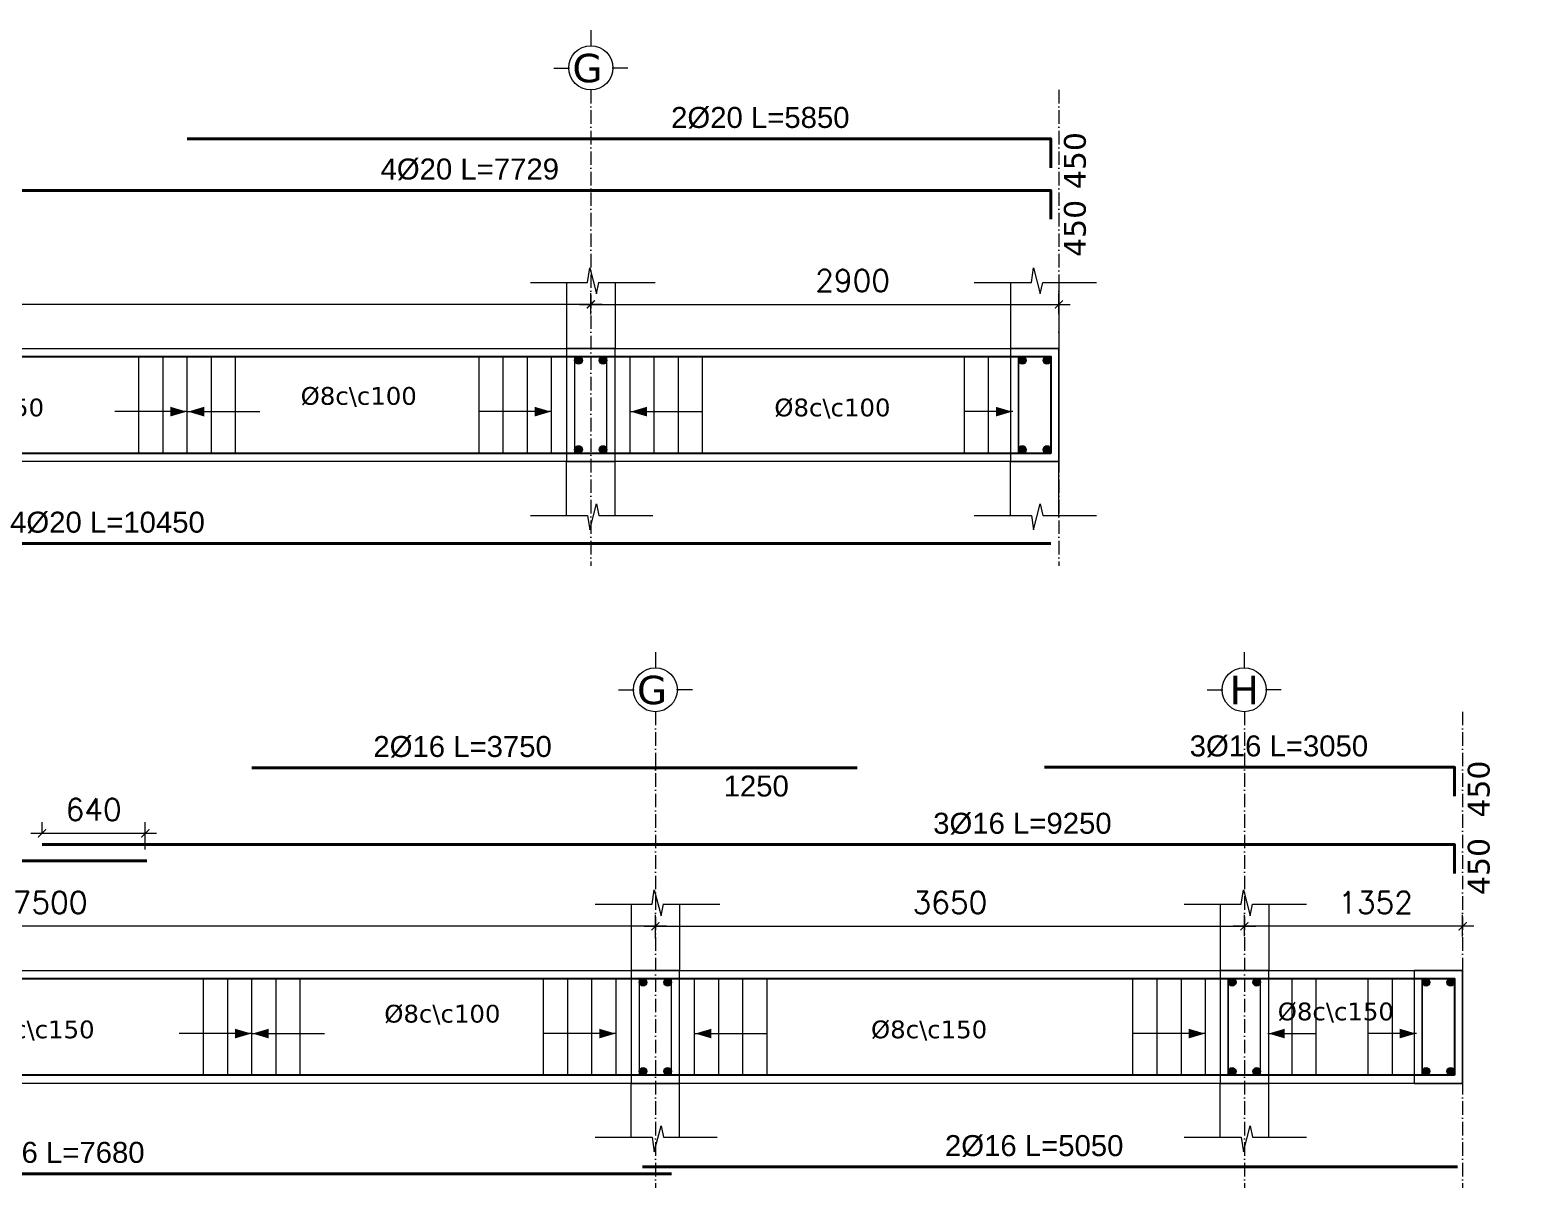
# Model space of a CAD drawing. Header units: inches. Extents: x -17020 to 43805, y -10194 to 123061.
# Drawn here: x 36976 to 37909, y 112328 to 113045 of the extents above; entities that cross this region are included whole.
import ezdxf

# ---------------------------------------------------------------- set-up
doc = ezdxf.new("R2010")
doc.units = ezdxf.units.IN
doc.header["$LTSCALE"] = 0.7
doc.header["$MEASUREMENT"] = 0
doc.linetypes.add('ACAD_ISO10W100', pattern=[18, 12, -3, 0, -3])
doc.layers.get('0').update_dxf_attribs({"lineweight": 13})
doc.layers.get('Defpoints').update_dxf_attribs({"lineweight": 5})
for name, color, linetype, lineweight in [('axis', 254, 'ACAD_ISO10W100', 9), ('BEAM FRAME', 5, 'Continuous', 18), ('COLUMN', 4, 'Continuous', 20), ('elevline', 30, 'Continuous', 20), ('FRAME 070', 5, 'Continuous', 60), ('hatch', 9, 'Continuous', 9), ('renforcment', 141, 'Continuous', 40), ('tex', 3, 'Continuous', 25), ('TEXT', 3, 'Continuous', 25), ('top rein. extension', 50, 'Continuous', 20), ('top renforcment', 7, 'Continuous', 40)]:
    doc.layers.add(name, color=color, linetype=linetype, lineweight=lineweight)
doc.styles.add('100', font='romans.shx', dxfattribs={"height": 13.5})
doc.styles.add('romanc', font='verdana.ttf', dxfattribs={"height": 250})
doc.styles.get("Standard").update_dxf_attribs({"font": 'arial.ttf', "height": 13})
doc.dimstyles.new('100', dxfattribs={"dimtxt": 13.5, "dimasz": 5, "dimexe": 7, "dimexo": 7, "dimgap": 8, "dimtad": 1, "dimdec": 0, "dimlfac": 10, "dimzin": 4, "dimdsep": 46, "dimtxsty": '100', "dimblk": 'ARCHTICK', "dimcen": 0.09, "dimdle": 7, "dimclrd": 1, "dimclre": 8, "dimclrt": 2, "dimadec": 0, "dimazin": 1, "dimtfac": 1, "dimtdec": 0, "dimtix": 1, "dimtofl": 0, "dimtmove": 0, "dimatfit": 3, "dimldrblk": 'ARCHTICK', "dimfxl": 0.18, "dimtolj": 1, "dimtzin": 0, "dimlwd": -1, "dimlwe": -1, "dimarcsym": 0})
doc.dimstyles.get("Standard").update_dxf_attribs({"dimtxt": 13, "dimasz": 5, "dimexe": 0.18, "dimexo": 0.0625, "dimgap": 6, "dimtad": 1, "dimdec": 0, "dimlfac": 10, "dimzin": 0, "dimdsep": 46, "dimtxsty": 'Standard', "dimblk": 'ARCHTICK', "dimcen": 0.09, "dimse1": 1, "dimse2": 1, "dimclrd": 1, "dimclre": 7, "dimclrt": 3, "dimadec": 0, "dimazin": 0, "dimtfac": 1, "dimtdec": 0, "dimtix": 1, "dimtofl": 0, "dimtmove": 0, "dimatfit": 3, "dimldrblk": 'ARCHTICK', "dimfxl": 1, "dimtolj": 1, "dimtzin": 0, "dimarcsym": 0})

# ---------------------------------------------------------------- blocks, each defined once
blk = doc.blocks.new('_ArchTick')
at = {"color": 0, "linetype": 'ByBlock', "lineweight": 0, "const_width": 0.15}
blk.add_lwpolyline([(-0.5, -0.5), (0.5, 0.5)], dxfattribs=at)
blk = doc.blocks.new('*D319')
at = {"color": 8, "transparency": 16777216}
for p, q in [((37323.03, 112868.67), (37323.03, 112882.02)), ((37613.03, 112869.02), (37613.03, 112882.02))]:
    blk.add_line(p, q, dxfattribs=at)
at = {"color": 1, "transparency": 16777216}
blk.add_line((37316.03, 112875.02), (37620.03, 112875.02), dxfattribs=at)
at = {"layer": 'Defpoints', "color": 0, "transparency": 16777216}
for p in [(37613.03, 112875.02), (37323.03, 112861.67), (37613.03, 112862.02, 217.91)]:
    blk.add_point(p, dxfattribs=at)
at = {"color": 1, "transparency": 16777216, "xscale": 5, "yscale": 5, "zscale": 5, "rotation": 180}
blk.add_blockref('_ArchTick', (37323.03, 112875.02), dxfattribs=at)
at = {"color": 1, "transparency": 16777216, "xscale": 5, "yscale": 5, "zscale": 5}
blk.add_blockref('_ArchTick', (37613.03, 112875.02), dxfattribs=at)
at = {"color": 2, "transparency": 16777216, "insert": (37485.24, 112889.77), "char_height": 13.5, "attachment_point": 5, "style": '100'}
blk.add_mtext('\\A1;2900', dxfattribs=at)
blk = doc.blocks.new('*D320')
at = {"layer": 'Defpoints', "color": 0, "transparency": 16777216}
for p in [(36885.1, 112945.59, -157.78), (36885.1, 112945.59), (37658.03, 112945.59, -218.54)]:
    blk.add_point(p, dxfattribs=at)
at = {"layer": 'TEXT', "color": 3, "transparency": 16777216, "insert": (37248.05, 112958.6), "char_height": 13, "attachment_point": 5}
blk.add_mtext('\\A1;4%%C20 L=7729', dxfattribs=at)
blk = doc.blocks.new('*D321')
at = {"color": 8, "transparency": 16777216}
for p, q in [((36573.03, 112866.11), (36573.03, 112882.02)), ((37323.03, 112870.74), (37323.03, 112882.02))]:
    blk.add_line(p, q, dxfattribs=at)
at = {"color": 1, "transparency": 16777216}
blk.add_line((37330.03, 112875.02), (36566.03, 112875.02), dxfattribs=at)
at = {"layer": 'Defpoints', "color": 0, "transparency": 16777216}
for p in [(36573.03, 112875.02), (36573.03, 112859.11), (37323.03, 112863.74)]:
    blk.add_point(p, dxfattribs=at)
at = {"color": 1, "transparency": 16777216, "xscale": 5, "yscale": 5, "zscale": 5, "rotation": 180}
blk.add_blockref('_ArchTick', (36573.03, 112875.02), dxfattribs=at)
at = {"color": 1, "transparency": 16777216, "xscale": 5, "yscale": 5, "zscale": 5}
blk.add_blockref('_ArchTick', (37323.03, 112875.02), dxfattribs=at)
at = {"color": 2, "transparency": 16777216, "insert": (36948.03, 112889.77), "char_height": 13.5, "attachment_point": 5, "style": '100'}
blk.add_mtext('\\A1;7500', dxfattribs=at)
blk = doc.blocks.new('*D322')
at = {"layer": 'Defpoints', "color": 0, "transparency": 16777216}
for p in [(36563.03, 112726.84, -13652.68), (37608.03, 112726.84, -37100.88), (37608.03, 112726.84)]:
    blk.add_point(p, dxfattribs=at)
at = {"layer": 'TEXT', "color": 3, "transparency": 16777216, "insert": (37023.55, 112739.84), "char_height": 13, "attachment_point": 5}
blk.add_mtext('\\A1;4%%C20 L=10450', dxfattribs=at)
blk = doc.blocks.new('*D326')
at = {"layer": 'Defpoints', "color": 0, "transparency": 16777216}
for p in [(37073.03, 112977.56, -157.78), (37073.03, 112977.56), (37658.03, 112977.56, -218.54)]:
    blk.add_point(p, dxfattribs=at)
at = {"layer": 'TEXT', "color": 3, "transparency": 16777216, "insert": (37428.07, 112990.56), "char_height": 13, "attachment_point": 5}
blk.add_mtext('\\A1;2%%C20 L=5850', dxfattribs=at)
blk = doc.blocks.new('*D371')
at = {"layer": 'Defpoints', "color": 0, "transparency": 16777216}
for p in [(36338.03, 112530.33, 24.95), (36338.03, 112530.33), (37048, 112530.33, -167.76)]:
    blk.add_point(p, dxfattribs=at)
at = {"layer": 'TEXT', "color": 3, "transparency": 16777216, "insert": (36631.45, 112543.33), "char_height": 13, "attachment_point": 5}
blk.add_mtext('\\A1;3%%C16 L=7100', dxfattribs=at)
blk = doc.blocks.new('*D372')
at = {"color": 8, "transparency": 16777216}
for p, q in [((37363.03, 112483.4), (37363.03, 112496.75)), ((37728.03, 112483.75), (37728.03, 112496.75))]:
    blk.add_line(p, q, dxfattribs=at)
at = {"color": 1, "transparency": 16777216}
blk.add_line((37356.03, 112489.75), (37735.03, 112489.75), dxfattribs=at)
at = {"layer": 'Defpoints', "color": 0, "transparency": 16777216}
for p in [(37728.03, 112489.75), (37363.03, 112476.4), (37728.03, 112476.75)]:
    blk.add_point(p, dxfattribs=at)
at = {"color": 1, "transparency": 16777216, "xscale": 5, "yscale": 5, "zscale": 5, "rotation": 180}
blk.add_blockref('_ArchTick', (37363.03, 112489.75), dxfattribs=at)
at = {"color": 1, "transparency": 16777216, "xscale": 5, "yscale": 5, "zscale": 5}
blk.add_blockref('_ArchTick', (37728.03, 112489.75), dxfattribs=at)
at = {"color": 2, "transparency": 16777216, "insert": (37545.53, 112504.5), "char_height": 13.5, "attachment_point": 5, "style": '100'}
blk.add_mtext('\\A1;3650', dxfattribs=at)
blk = doc.blocks.new('*D373')
at = {"layer": 'Defpoints', "color": 0, "transparency": 16777216}
for p in [(36983, 112540.33, -157.78), (36983, 112540.33), (37908, 112540.33, -218.54)]:
    blk.add_point(p, dxfattribs=at)
at = {"layer": 'TEXT', "color": 3, "transparency": 16777216, "insert": (37590.45, 112553.33), "char_height": 13, "attachment_point": 5}
blk.add_mtext('\\A1;3%%C16 L=9250', dxfattribs=at)
blk = doc.blocks.new('*D396')
at = {"color": 8, "transparency": 16777216}
for p, q in [((36983, 112547.33), (36983, 112554.33)), ((37047, 112537.33), (37047, 112554.33))]:
    blk.add_line(p, q, dxfattribs=at)
at = {"color": 1, "transparency": 16777216}
blk.add_line((37054, 112547.33), (36976, 112547.33), dxfattribs=at)
at = {"layer": 'Defpoints', "color": 0, "transparency": 16777216}
for p in [(36983, 112547.33), (36983, 112540.33), (37047, 112530.33)]:
    blk.add_point(p, dxfattribs=at)
at = {"color": 1, "transparency": 16777216, "xscale": 5, "yscale": 5, "zscale": 5, "rotation": 180}
blk.add_blockref('_ArchTick', (36983, 112547.33), dxfattribs=at)
at = {"color": 1, "transparency": 16777216, "xscale": 5, "yscale": 5, "zscale": 5}
blk.add_blockref('_ArchTick', (37047, 112547.33), dxfattribs=at)
at = {"color": 2, "transparency": 16777216, "insert": (37015, 112562.08), "char_height": 13.5, "attachment_point": 5, "style": '100'}
blk.add_mtext('\\A1;640', dxfattribs=at)
blk = doc.blocks.new('*D374')
at = {"color": 8, "transparency": 16777216}
for p, q in [((36613.03, 112480.84), (36613.03, 112496.75)), ((37363.03, 112482.18), (37363.03, 112496.75))]:
    blk.add_line(p, q, dxfattribs=at)
at = {"color": 1, "transparency": 16777216}
blk.add_line((37370.03, 112489.75), (36606.03, 112489.75), dxfattribs=at)
at = {"layer": 'Defpoints', "color": 0, "transparency": 16777216}
for p in [(36613.03, 112489.75), (37363.03, 112475.18), (36613.03, 112473.84)]:
    blk.add_point(p, dxfattribs=at)
at = {"color": 1, "transparency": 16777216, "xscale": 5, "yscale": 5, "zscale": 5, "rotation": 180}
blk.add_blockref('_ArchTick', (36613.03, 112489.75), dxfattribs=at)
at = {"color": 1, "transparency": 16777216, "xscale": 5, "yscale": 5, "zscale": 5}
blk.add_blockref('_ArchTick', (37363.03, 112489.75), dxfattribs=at)
at = {"color": 2, "transparency": 16777216, "insert": (36988.03, 112504.5), "char_height": 13.5, "attachment_point": 5, "style": '100'}
blk.add_mtext('\\A1;7500', dxfattribs=at)
blk = doc.blocks.new('*D375')
at = {"color": 8, "transparency": 16777216}
for p, q in [((37728.03, 112483.64), (37728.03, 112496.75)), ((37863.2, 112483.43), (37863.2, 112496.75))]:
    blk.add_line(p, q, dxfattribs=at)
at = {"color": 1, "transparency": 16777216}
blk.add_line((37870.2, 112489.75), (37721.03, 112489.75), dxfattribs=at)
at = {"layer": 'Defpoints', "color": 0, "transparency": 16777216}
for p in [(37728.03, 112489.75), (37728.03, 112476.64), (37863.2, 112476.43)]:
    blk.add_point(p, dxfattribs=at)
at = {"color": 1, "transparency": 16777216, "xscale": 5, "yscale": 5, "zscale": 5, "rotation": 180}
blk.add_blockref('_ArchTick', (37728.03, 112489.75), dxfattribs=at)
at = {"color": 1, "transparency": 16777216, "xscale": 5, "yscale": 5, "zscale": 5}
blk.add_blockref('_ArchTick', (37863.2, 112489.75), dxfattribs=at)
at = {"color": 2, "transparency": 16777216, "insert": (37809.27, 112504.5), "char_height": 13.5, "attachment_point": 5, "style": '100'}
blk.add_mtext('\\A1;1352', dxfattribs=at)
blk = doc.blocks.new('*D376')
at = {"layer": 'Defpoints', "color": 0, "transparency": 16777216}
for p in [(36605.03, 112336.46, -13652.68), (37373.03, 112336.46, -49467.84), (37373.03, 112336.46)]:
    blk.add_point(p, dxfattribs=at)
at = {"layer": 'TEXT', "color": 3, "transparency": 16777216, "insert": (36991.28, 112349.46), "char_height": 13, "attachment_point": 5}
blk.add_mtext('\\A1;2%%C16 L=7680', dxfattribs=at)
blk = doc.blocks.new('*D382')
at = {"layer": 'Defpoints', "color": 0, "transparency": 16777216}
for p in [(37113.03, 112587.89, -203.15), (37113.03, 112587.89), (37488.03, 112587.89, -189.88)]:
    blk.add_point(p, dxfattribs=at)
at = {"layer": 'TEXT', "color": 3, "transparency": 16777216, "insert": (37243.59, 112600.89), "char_height": 13, "attachment_point": 5}
blk.add_mtext('\\A1;2%%C16 L=3750', dxfattribs=at)
blk = doc.blocks.new('*D383')
at = {"layer": 'Defpoints', "color": 0, "transparency": 16777216}
for p in [(37363.03, 112586.32), (37488.03, 112586.32), (37488.03, 112563.93)]:
    blk.add_point(p, dxfattribs=at)
at = {"layer": 'TEXT', "color": 3, "transparency": 16777216, "insert": (37425.53, 112576.56), "char_height": 13, "attachment_point": 5}
blk.add_mtext('\\A1;1250', dxfattribs=at)
blk = doc.blocks.new('*D394')
at = {"layer": 'Defpoints', "color": 0, "transparency": 16777216}
for p in [(37604.23, 112588.24, -199.35), (37604.23, 112588.24), (37909.2, 112588.24, -218.54)]:
    blk.add_point(p, dxfattribs=at)
at = {"layer": 'TEXT', "color": 3, "transparency": 16777216, "insert": (37749.38, 112601.24), "char_height": 13, "attachment_point": 5}
blk.add_mtext('\\A1;3%%C16 L=3050', dxfattribs=at)
blk = doc.blocks.new('*D395')
at = {"layer": 'Defpoints', "color": 0, "transparency": 16777216}
for p in [(37355.03, 112340.64, -13652.68), (37860, 112340.64, -37100.88), (37860, 112340.64)]:
    blk.add_point(p, dxfattribs=at)
at = {"layer": 'TEXT', "color": 3, "transparency": 16777216, "insert": (37597.75, 112353.64), "char_height": 13, "attachment_point": 5}
blk.add_mtext('\\A1;2%%C16 L=5050', dxfattribs=at)

msp = doc.modelspace()

# ---------------------------------------------------------------- hatches: boundary and pattern name
at = {"layer": 'elevline'}
for points in [[(37317.79, 112840.34, 1), (37313.03, 112840.34, 1)], [(37328.27, 112840.34, -1), (37333.03, 112840.34, -1)], [(37592.79, 112840.34, 1), (37588.03, 112840.34, 1)], [(37603.27, 112840.34, -1), (37608.03, 112840.34, -1)], [(37317.79, 112785.1, -1), (37313.03, 112785.1, -1)], [(37328.27, 112785.1, 1), (37333.03, 112785.1, 1)], [(37592.79, 112785.1, -1), (37588.03, 112785.1, -1)], [(37603.27, 112785.1, 1), (37608.03, 112785.1, 1)], [(37357.79, 112455.07, 1), (37353.03, 112455.07, 1)], [(37368.27, 112455.07, -1), (37373.03, 112455.07, -1)], [(37722.79, 112455.07, 1), (37718.03, 112455.07, 1)], [(37733.27, 112455.07, -1), (37738.03, 112455.07, -1)], [(37842.96, 112455.07, 1), (37838.2, 112455.07, 1)], [(37853.44, 112455.07, -1), (37858.2, 112455.07, -1)], [(37357.79, 112399.83, -1), (37353.03, 112399.83, -1)], [(37368.27, 112399.83, 1), (37373.03, 112399.83, 1)], [(37722.79, 112399.83, -1), (37718.03, 112399.83, -1)], [(37733.27, 112399.83, 1), (37738.03, 112399.83, 1)], [(37842.96, 112399.83, -1), (37838.2, 112399.83, -1)], [(37853.44, 112399.83, 1), (37858.2, 112399.83, 1)]]:
    msp.add_hatch(color=256, dxfattribs=at).paths.add_polyline_path(points)

# ---------------------------------------------------------------- linework, layer by layer
at = {"layer": 'axis'}
for p, q in [((37323.03, 113007.91), (37323.03, 112712.98)), ((37613.03, 113007.91), (37613.03, 112712.98)), ((37363.03, 112622.65), (37363.03, 112327.71)), ((37728.03, 112622.65), (37728.03, 112327.71)), ((37863.2, 112622.65), (37863.2, 112327.71))]:
    msp.add_line(p, q, dxfattribs=at)
at = {"layer": 'BEAM FRAME', "elevation": 217.91}
for points in [[(37613.03, 112777.72), (34653.03, 112777.72), (34653.03, 112847.72), (37613.03, 112847.72)], [(37863.2, 112392.45), (34653.03, 112392.45), (34653.03, 112462.45), (37863.2, 112462.45)]]:
    msp.add_lwpolyline(points, close=True, dxfattribs=at)
at = {"layer": 'COLUMN', "lineweight": 20}
for p, q in [((37308.03, 112888.65, 217.91), (37308.03, 112847.72, 217.91)), ((37338.03, 112888.65, 217.91), (37338.03, 112847.72, 217.91)), ((37583.03, 112888.65, 217.91), (37583.03, 112847.72, 217.91)), ((37613.03, 112888.65, 217.91), (37613.03, 112847.72, 217.91)), ((37308.03, 112744.29, 217.91), (37308.03, 112777.72, 217.91)), ((37338.03, 112744.29, 217.91), (37338.03, 112777.72, 217.91)), ((37583.03, 112744.29, 217.91), (37583.03, 112777.72, 217.91)), ((37613.03, 112744.29, 217.91), (37613.03, 112777.72, 217.91)), ((37348.03, 112503.38, 217.91), (37348.03, 112462.45, 217.91)), ((37378.03, 112503.38, 217.91), (37378.03, 112462.45, 217.91)), ((37713.03, 112503.38, 217.91), (37713.03, 112462.45, 217.91)), ((37743.03, 112503.38, 217.91), (37743.03, 112462.45, 217.91)), ((37348.03, 112359.03, 217.91), (37348.03, 112392.45, 217.91)), ((37378.03, 112359.03, 217.91), (37378.03, 112392.45, 217.91)), ((37713.03, 112359.03, 217.91), (37713.03, 112392.45, 217.91)), ((37743.03, 112359.03, 217.91), (37743.03, 112392.45, 217.91))]:
    msp.add_line(p, q, dxfattribs=at)
at = {"layer": 'elevline'}
for p, q in [((37043.07, 112782.72), (37043.07, 112842.72)), ((37058.07, 112782.72), (37058.07, 112842.72)), ((37073.03, 112782.72), (37073.03, 112842.72)), ((37087.99, 112782.72), (37087.99, 112842.72)), ((37102.99, 112782.72), (37102.99, 112842.72)), ((37253.76, 112782.72), (37253.76, 112842.72)), ((37268.76, 112782.72), (37268.76, 112842.72)), ((37283.76, 112782.72), (37283.76, 112842.72)), ((37298.72, 112782.72), (37298.72, 112842.72)), ((37347.34, 112782.72), (37347.34, 112842.72)), ((37362.3, 112782.72), (37362.3, 112842.72)), ((37377.3, 112782.72), (37377.3, 112842.72)), ((37392.3, 112782.72), (37392.3, 112842.72)), ((37554.53, 112782.72), (37554.53, 112842.72)), ((37569.53, 112782.72), (37569.53, 112842.72)), ((37587.99, 112782.72), (37587.99, 112842.72)), ((37083.07, 112397.45), (37083.07, 112457.45)), ((37098.07, 112397.45), (37098.07, 112457.45)), ((37113.03, 112397.45), (37113.03, 112457.45)), ((37127.99, 112397.45), (37127.99, 112457.45)), ((37142.99, 112397.45), (37142.99, 112457.45)), ((37293.76, 112397.45), (37293.76, 112457.45)), ((37308.76, 112397.45), (37308.76, 112457.45)), ((37323.76, 112397.45), (37323.76, 112457.45)), ((37338.72, 112397.45), (37338.72, 112457.45)), ((37387.34, 112397.45), (37387.34, 112457.45)), ((37402.3, 112397.45), (37402.3, 112457.45)), ((37417.3, 112397.45), (37417.3, 112457.45)), ((37432.3, 112397.45), (37432.3, 112457.45)), ((37658.96, 112397.45), (37658.96, 112457.45)), ((37673.96, 112397.45), (37673.96, 112457.45)), ((37688.96, 112397.45), (37688.96, 112457.45)), ((37703.92, 112397.45), (37703.92, 112457.45)), ((37717.99, 112397.45), (37717.99, 112457.45)), ((37757.52, 112397.45), (37757.52, 112457.45)), ((37772.52, 112397.45), (37772.52, 112457.45)), ((37804.7, 112397.45), (37804.7, 112457.45)), ((37819.7, 112397.45), (37819.7, 112457.45)), ((37838.16, 112397.45), (37838.16, 112457.45))]:
    msp.add_line(p, q, dxfattribs=at)
for centre in [(37315.41, 112840.34), (37330.65, 112840.34), (37590.41, 112840.34), (37605.65, 112840.34), (37315.41, 112785.1), (37330.65, 112785.1), (37590.41, 112785.1), (37605.65, 112785.1), (37355.41, 112455.07), (37370.65, 112455.07), (37720.41, 112455.07), (37735.65, 112455.07), (37840.58, 112455.07), (37855.82, 112455.07), (37355.41, 112399.83), (37370.65, 112399.83), (37720.41, 112399.83), (37735.65, 112399.83), (37840.58, 112399.83), (37855.82, 112399.83)]:
    msp.add_circle(centre, 2.38, dxfattribs=at)
at = {"layer": 'FRAME 070', "lineweight": 20}
for p, q in [((37320.99, 112888.65, 217.91), (37322.35, 112897.65, 217.91)), ((37322.35, 112897.65, 217.91), (37326.53, 112881.57, 217.91)), ((37595.99, 112888.65, 217.91), (37597.35, 112897.65, 217.91)), ((37597.35, 112897.65, 217.91), (37601.53, 112881.57, 217.91)), ((37285.64, 112888.65, 217.91), (37320.99, 112888.65, 217.91)), ((37326.53, 112881.57, 217.91), (37328.03, 112888.65, 217.91)), ((37327.56, 112888.65, 217.91), (37362.91, 112888.65, 217.91)), ((37560.64, 112888.65, 217.91), (37595.99, 112888.65, 217.91)), ((37601.53, 112881.57, 217.91), (37603.03, 112888.65, 217.91)), ((37603.03, 112888.65, 217.91), (37636.42, 112888.65, 217.91)), ((37322.35, 112735.29, 217.91), (37326.53, 112751.37, 217.91)), ((37326.53, 112751.37, 217.91), (37328.03, 112744.29, 217.91)), ((37597.35, 112735.29, 217.91), (37601.53, 112751.37, 217.91)), ((37601.53, 112751.37, 217.91), (37603.03, 112744.29, 217.91)), ((37285.64, 112744.29, 217.91), (37320.99, 112744.29, 217.91)), ((37320.99, 112744.29, 217.91), (37322.35, 112735.29, 217.91)), ((37328.03, 112744.29, 217.91), (37361.42, 112744.29, 217.91)), ((37560.64, 112744.29, 217.91), (37595.99, 112744.29, 217.91)), ((37595.99, 112744.29, 217.91), (37597.35, 112735.29, 217.91)), ((37603.03, 112744.29, 217.91), (37636.42, 112744.29, 217.91)), ((37360.99, 112503.38, 217.91), (37362.35, 112512.38, 217.91)), ((37362.35, 112512.38, 217.91), (37366.53, 112496.3, 217.91)), ((37725.99, 112503.38, 217.91), (37727.35, 112512.38, 217.91)), ((37727.35, 112512.38, 217.91), (37731.53, 112496.3, 217.91)), ((37325.64, 112503.38, 217.91), (37360.99, 112503.38, 217.91)), ((37366.53, 112496.3, 217.91), (37368.03, 112503.38, 217.91)), ((37367.56, 112503.38, 217.91), (37402.91, 112503.38, 217.91)), ((37690.64, 112503.38, 217.91), (37725.99, 112503.38, 217.91)), ((37731.53, 112496.3, 217.91), (37733.03, 112503.38, 217.91)), ((37733.03, 112503.38, 217.91), (37766.42, 112503.38, 217.91)), ((37362.35, 112350.03, 217.91), (37366.53, 112366.1, 217.91)), ((37366.53, 112366.1, 217.91), (37368.03, 112359.03, 217.91)), ((37727.35, 112350.03, 217.91), (37731.53, 112366.1, 217.91)), ((37731.53, 112366.1, 217.91), (37733.03, 112359.03, 217.91)), ((37325.64, 112359.03, 217.91), (37360.99, 112359.03, 217.91)), ((37360.99, 112359.03, 217.91), (37362.35, 112350.03, 217.91)), ((37368.03, 112359.03, 217.91), (37401.42, 112359.03, 217.91)), ((37690.64, 112359.03, 217.91), (37725.99, 112359.03, 217.91)), ((37725.99, 112359.03, 217.91), (37727.35, 112350.03, 217.91)), ((37733.03, 112359.03, 217.91), (37766.42, 112359.03, 217.91))]:
    msp.add_line(p, q, dxfattribs=at)
at = {"layer": 'FRAME 070', "lineweight": 15}
for points in [[(37308.03, 112777.72), (37338.03, 112777.72), (37338.03, 112847.72), (37308.03, 112847.72)], [(37583.03, 112777.72), (37613.03, 112777.72), (37613.03, 112847.72), (37583.03, 112847.72)], [(37348.03, 112392.45), (37378.03, 112392.45), (37378.03, 112462.45), (37348.03, 112462.45)], [(37713.03, 112392.45), (37743.03, 112392.45), (37743.03, 112462.45), (37713.03, 112462.45)], [(37833.2, 112392.45), (37863.2, 112392.45), (37863.2, 112462.45), (37833.2, 112462.45)]]:
    msp.add_lwpolyline(points, close=True, dxfattribs=at)
at = {"layer": 'hatch'}
for p, q in [((37323.03, 113044.89), (37323.03, 113035.15)), ((37300.11, 113021.41), (37309.84, 113021.41)), ((37345.95, 113021.41), (37336.22, 113021.41)), ((37363.03, 112659.62), (37363.03, 112649.89)), ((37727.83, 112659.62), (37727.83, 112649.88)), ((37340.11, 112636.14), (37349.84, 112636.14)), ((37385.95, 112636.14), (37376.22, 112636.14)), ((37704.91, 112636.14), (37714.64, 112636.14)), ((37750.75, 112636.14), (37741.02, 112636.14))]:
    msp.add_line(p, q, dxfattribs=at)
for centre in [(37323.03, 113021.53), (37363.03, 112636.27), (37727.83, 112636.26)]:
    msp.add_circle(centre, 13.62, dxfattribs=at)
at = {"layer": 'renforcment', "lineweight": -2, "elevation": 217.91}
for points in [[(37608.03, 112782.72), (34658.03, 112782.72), (34658.03, 112842.72), (37608.03, 112842.72)], [(37858.2, 112397.45), (34658.03, 112397.45), (34658.03, 112457.45), (37858.2, 112457.45)]]:
    msp.add_lwpolyline(points, close=True, dxfattribs=at)
at = {"layer": 'top rein. extension'}
for p, q in [((37073.03, 112808.56), (37028.07, 112808.56)), ((37073.03, 112808.56), (37117.99, 112808.56)), ((37298.72, 112808.56), (37253.76, 112808.56)), ((37347.34, 112808.56), (37392.3, 112808.56)), ((37584.49, 112808.56), (37554.53, 112808.56)), ((37113.03, 112423.29), (37068.07, 112423.29)), ((37113.03, 112423.29), (37157.99, 112423.29)), ((37338.72, 112423.29), (37293.76, 112423.29)), ((37387.34, 112423.29), (37432.3, 112423.29)), ((37703.92, 112423.29), (37658.96, 112423.29)), ((37742.56, 112423.29), (37772.52, 112423.29)), ((37834.66, 112423.29), (37804.7, 112423.29))]:
    msp.add_line(p, q, dxfattribs=at)
for points in [[(37062.55, 112811.56), (37072.68, 112808.56), (37062.55, 112805.56)], [(37083.5, 112811.56), (37073.38, 112808.56), (37083.5, 112805.56)], [(37288.24, 112811.56), (37298.37, 112808.56), (37288.24, 112805.56)], [(37357.81, 112811.56), (37347.69, 112808.56), (37357.81, 112805.56)], [(37574.01, 112811.56), (37584.14, 112808.56), (37574.01, 112805.56)], [(37102.55, 112426.29), (37112.68, 112423.29), (37102.55, 112420.29)], [(37123.5, 112426.29), (37113.38, 112423.29), (37123.5, 112420.29)], [(37328.24, 112426.29), (37338.37, 112423.29), (37328.24, 112420.29)], [(37397.81, 112426.29), (37387.69, 112423.29), (37397.81, 112420.29)], [(37693.44, 112426.29), (37703.57, 112423.29), (37693.44, 112420.29)], [(37753.04, 112426.29), (37742.91, 112423.29), (37753.04, 112420.29)], [(37824.19, 112426.29), (37834.31, 112423.29), (37824.19, 112420.29)]]:
    msp.add_solid(points, dxfattribs=at)
at = {"layer": 'top renforcment'}
for p, q in [((37608.03, 112726.84), (36563.03, 112726.84)), ((37373.03, 112336.46, -12366.96), (36605.03, 112336.46)), ((37860, 112340.64), (37355.03, 112340.64))]:
    msp.add_line(p, q, dxfattribs=at)
for points in [[(37073.03, 112977.56), (37608.03, 112977.56), (37608.03, 112959.67)], [(36885.1, 112945.59), (37608.03, 112945.59), (37608.03, 112927.7)], [(37113.03, 112587.89), (37488.03, 112587.89)], [(37604.23, 112588.24), (37858.2, 112588.24), (37858.2, 112570.35)], [(36983, 112540.33), (37858.2, 112540.33), (37858.2, 112522.44)], [(36338.03, 112530.33), (37048, 112530.33)]]:
    msp.add_lwpolyline(points, dxfattribs=at)
at = {"layer": 'top renforcment', "lineweight": 15}
for points in [[(37313.03, 112782.72), (37333.03, 112782.72), (37333.03, 112842.72), (37313.03, 112842.72)], [(37588.03, 112782.72), (37608.03, 112782.72), (37608.03, 112842.72), (37588.03, 112842.72)], [(37353.03, 112397.45), (37373.03, 112397.45), (37373.03, 112457.45), (37353.03, 112457.45)], [(37718.03, 112397.45), (37738.03, 112397.45), (37738.03, 112457.45), (37718.03, 112457.45)], [(37838.2, 112397.45), (37858.2, 112397.45), (37858.2, 112457.45), (37838.2, 112457.45)]]:
    msp.add_lwpolyline(points, close=True, dxfattribs=at)

# ---------------------------------------------------------------- texts
at = {"layer": 'tex', "style": 'romanc'}
for s, p in [('%%C8c\\c100', (37143.26, 112812.8)), ('%%C8c\\c150', (36912.33, 112805.65, -33436.19)), ('%%C8c\\c100', (37436.75, 112805.65, -33436.19)), ('%%C8c\\c100', (37195.07, 112430.11, -33436.19)), ('%%C8c\\c150', (37748.66, 112431.5, -33654.09)), ('%%C8c\\c150', (36943.63, 112420.38, -33436.19)), ('%%C8c\\c150', (37496.65, 112420.38, -33436.19))]:
    msp.add_text(s, height=11, dxfattribs=at).set_placement(p)
at = {"layer": 'TEXT', "style": 'romanc'}
for s, p in [('G', (37311.63, 113012.61)), ('G', (37351.63, 112627.34)), ('H', (37718.81, 112627.34))]:
    msp.add_text(s, height=17.6, dxfattribs=at).set_placement(p)
for p in [(37629.7, 112946.38, -73175.05), (37629.7, 112904.42, -73175.05), (37879.88, 112557.07, -73175.05), (37879.88, 112509.15, -73175.05)]:
    msp.add_text('450', height=13.5, rotation=90, dxfattribs=at).set_placement(p)

# ---------------------------------------------------------------- dimensions: what is measured, and where the dimension line sits
for base, p1, p2, picture, middle in [((36573.03, 112875.02), (37323.03, 112863.74), (36573.03, 112859.11), '*D321', (36948.03, 112875.02)), ((36613.03, 112489.75), (37363.03, 112475.18), (36613.03, 112473.84), '*D374', (36988.03, 112489.75)), ((37728.03, 112489.75), (37863.2, 112476.43), (37728.03, 112476.64), '*D375', (37809.27, 112489.75))]:
    dim = msp.add_linear_dim(base=base, p1=p1, p2=p2, angle=180, dimstyle='100')
    dim.commit()
    dim.dimension.update_dxf_attribs({"geometry": picture, "text_midpoint": middle, "dimtype": 160})
for base, p1, p2, picture, middle in [((37613.03, 112875.02), (37323.03, 112861.67), (37613.03, 112862.02, 217.91), '*D319', (37485.24, 112875.02)), ((37728.03, 112489.75), (37363.03, 112476.4), (37728.03, 112476.75), '*D372', (37545.53, 112489.75))]:
    dim = msp.add_linear_dim(base=base, p1=p1, p2=p2, dimstyle='100')
    dim.commit()
    dim.dimension.update_dxf_attribs({"geometry": picture, "text_midpoint": middle, "dimtype": 160})
dim = msp.add_linear_dim(base=(36983, 112547.33), p1=(37047, 112530.33), p2=(36983, 112540.33), dimstyle='100')
dim.commit()
dim.dimension.update_dxf_attribs({"geometry": '*D396', "text_midpoint": (37015, 112562.08)})
at = {"layer": 'TEXT'}
for base, p1, p2, angle, text, picture, middle in [((37073.03, 112977.56), (37658.03, 112977.56, -218.54), (37073.03, 112977.56, -157.78), 180, '2%%C20 L=<>', '*D326', (37428.07, 112977.56)), ((36885.1, 112945.59), (37658.03, 112945.59, -218.54), (36885.1, 112945.59, -157.78), 180, '4%%C20 L=<>', '*D320', (37248.05, 112945.59)), ((37608.03, 112726.84, 12366.96), (36563.03, 112726.84, -1285.72), (37608.03, 112726.84, -24733.92), 0, '4%%C20 L=<>', '*D322', (37023.55, 112726.84, 12366.96)), ((37113.03, 112587.89), (37488.03, 112587.89, -189.88), (37113.03, 112587.89, -203.15), 180, '2%%C16 L=<>', '*D382', (37243.59, 112587.89)), ((37604.23, 112588.24), (37909.2, 112588.24, -218.54), (37604.23, 112588.24, -199.35), 180, '3%%C16 L=<>', '*D394', (37749.38, 112588.24)), ((36983, 112540.33), (37908, 112540.33, -218.54), (36983, 112540.33, -157.78), 180, '3%%C16 L=<>', '*D373', (37590.45, 112540.33)), ((36338.03, 112530.33), (37048, 112530.33, -167.76), (36338.03, 112530.33, 24.95), 180, '3%%C16 L=<>', '*D371', (36631.45, 112530.33)), ((37860, 112340.64, 12366.96), (37355.03, 112340.64, -1285.72), (37860, 112340.64, -24733.92), 0, '2%%C16 L=<>', '*D395', (37597.75, 112340.64, 12366.96)), ((37373.03, 112336.46, 12366.96), (36605.03, 112336.46, -1285.72), (37373.03, 112336.46, -37100.88), 0, '2%%C16 L=<>', '*D376', (36991.28, 112336.46, 12366.96))]:
    dim = msp.add_linear_dim(base=base, p1=p1, p2=p2, angle=angle, text=text, dimstyle='Standard', override={"dimsd1": 1, "dimsd2": 1, "dimfxl": 0.1, "dimfxlon": 1}, dxfattribs=at)
    dim.commit()
    dim.dimension.update_dxf_attribs({"geometry": picture, "text_midpoint": middle, "dimtype": 161})
dim = msp.add_linear_dim(base=(37488.03, 112563.93), p1=(37363.03, 112586.32), p2=(37488.03, 112586.32), dimstyle='Standard', override={"dimsd1": 1, "dimsd2": 1, "dimfxl": 0.1, "dimfxlon": 1}, dxfattribs=at)
dim.commit()
dim.dimension.update_dxf_attribs({"geometry": '*D383', "text_midpoint": (37425.53, 112576.56)})

doc.saveas('drawing.dxf')
